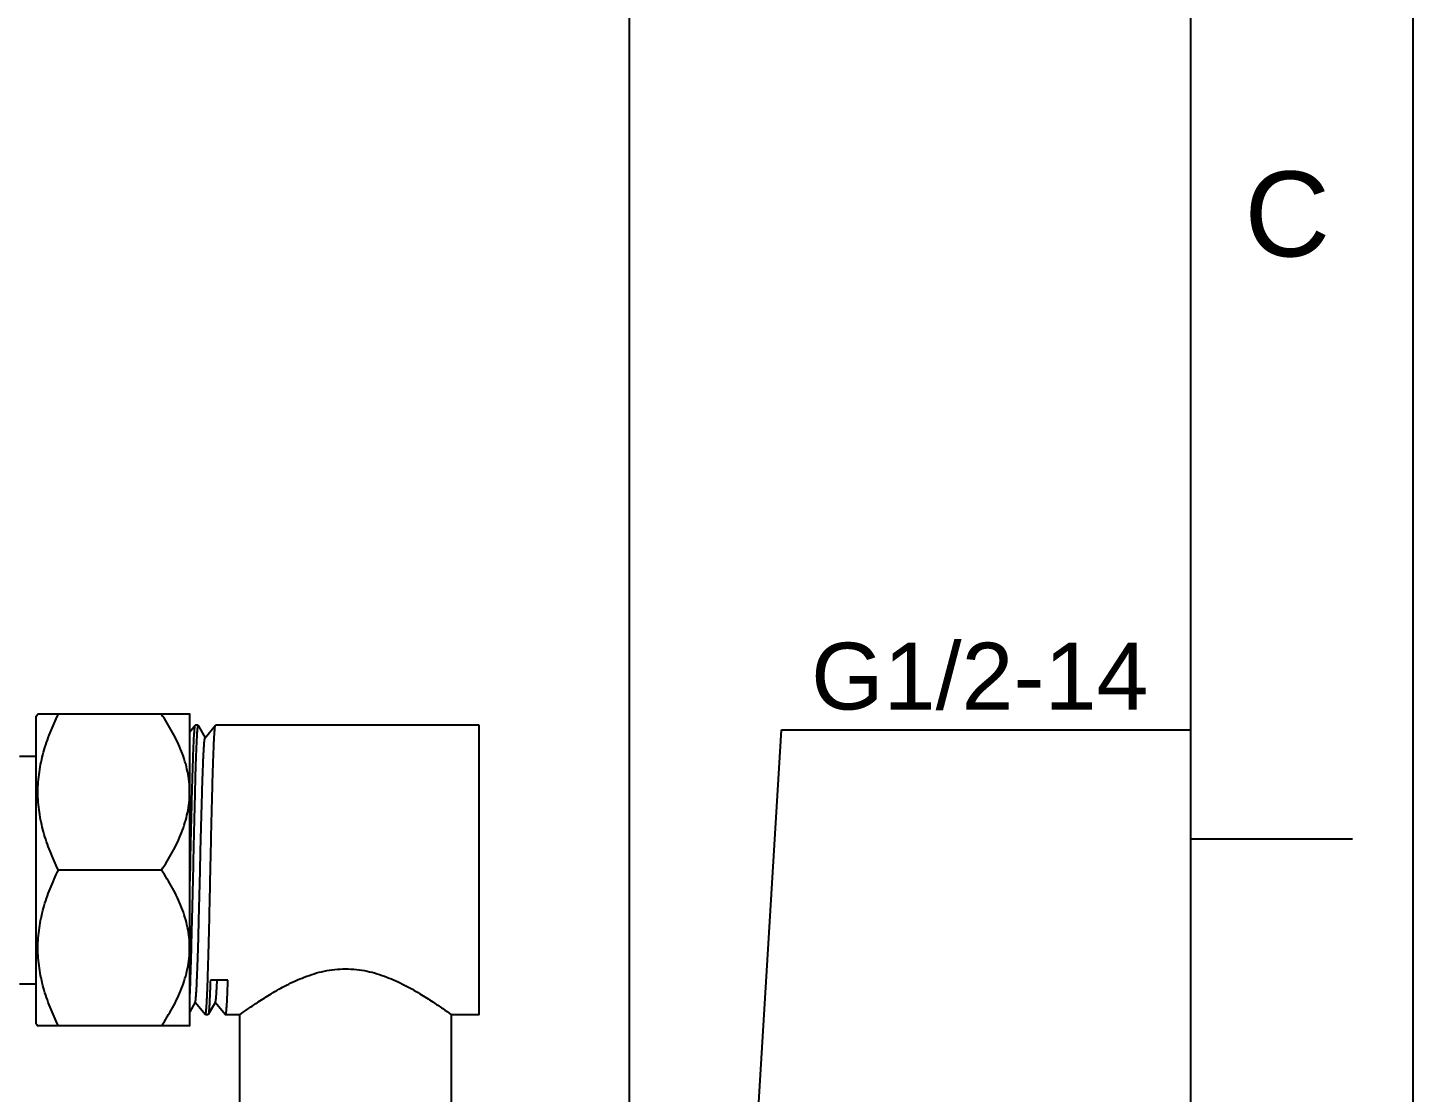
# Model space of a CAD drawing. Header units: millimetres. Extents: x 5859 to 6700, y -2125 to -1530.
# Drawn here: x 6575.4 to 6699.8, y -1905.7 to -1810.1 of the extents above; entities that cross this region are included whole.
import ezdxf

# ---------------------------------------------------------------- set-up
doc = ezdxf.new("R2010")
doc.units = ezdxf.units.MM
for name, color, linetype in [('02___PRT_ALL_AXES', 7, 'Continuous'), ('7_ALL_FEATURES', 7, 'Continuous'), ('FORM', 7, 'Continuous'), ('벽', 2, 'Continuous')]:
    doc.layers.add(name, color=color, linetype=linetype)
doc.layers.add('5', color=2, linetype='Continuous', lineweight=9)
doc.styles.get("Standard").update_dxf_attribs({"font": 'arial.ttf'})
doc.dimstyles.new('A4', dxfattribs={"dimtxt": 4, "dimasz": 3.5, "dimexe": 0.7, "dimexo": 0.625, "dimgap": 0.5, "dimtad": 1, "dimdec": 1, "dimdsep": 46, "dimtxsty": 'Standard', "dimcen": 2.5, "dimclrd": 5, "dimclre": 5, "dimclrt": 7, "dimadec": 3, "dimazin": 2, "dimtfac": 1, "dimtdec": 1, "dimtmove": 0, "dimatfit": 3, "dimfxl": 1.25, "dimarcsym": 0})

# ---------------------------------------------------------------- blocks, each defined once
blk = doc.blocks.new('*D98')
at = {"layer": '5', "color": 3, "lineweight": -2, "transparency": 16777216}
for p, q in [((6585.44, -1767.38), (6366.37, -1767.38)), ((6367.07, -1773.38), (6367.07, -1896.83)), ((6367.07, -2032.14), (6367.07, -1908.69)), ((6367.7, -2038.14), (6367.77, -2038.14))]:
    blk.add_line(p, q, dxfattribs=at)
at = {"layer": '5', "color": 3, "transparency": 16777216}
for points in [[(6366.07, -1773.38), (6368.07, -1773.38), (6367.07, -1767.38)], [(6366.07, -2032.14), (6368.07, -2032.14), (6367.07, -2038.14)]]:
    blk.add_solid(points, dxfattribs=at)
at = {"layer": '5', "color": 4, "transparency": 16777216, "insert": (6367.07, -1902.76), "char_height": 6, "attachment_point": 5}
blk.add_mtext('(1600)', dxfattribs=at)
blk = doc.blocks.new('*D122')
at = {"layer": '5', "color": 3, "lineweight": -2, "transparency": 16777216}
for p, q in [((6435.48, -1899.07), (6435.48, -2007.33)), ((6629.41, -1982.52), (6629.41, -2007.33)), ((6441.48, -2006.63), (6524.11, -2006.63)), ((6623.41, -2006.63), (6540.78, -2006.63))]:
    blk.add_line(p, q, dxfattribs=at)
at = {"layer": '5', "color": 3, "transparency": 16777216}
for points in [[(6441.48, -2005.63), (6441.48, -2007.63), (6435.48, -2006.63)], [(6623.41, -2005.63), (6623.41, -2007.63), (6629.41, -2006.63)]]:
    blk.add_solid(points, dxfattribs=at)
at = {"layer": '5', "color": 4, "transparency": 16777216, "insert": (6532.45, -2006.63), "char_height": 6, "attachment_point": 5}
blk.add_mtext('194', dxfattribs=at)

msp = doc.modelspace()

# ---------------------------------------------------------------- linework, layer by layer
at = {"linetype": 'Continuous'}
for p, q in [((6576.11, -1871.93), (6576.29, -1871.72)), ((6576.11, -1899.55), (6576.11, -1871.93)), ((6589.91, -1871.74), (6576.28, -1871.74)), ((6589.89, -1871.72), (6589.91, -1871.74)), ((6589.91, -1899.74), (6589.91, -1871.74)), ((6589.91, -1873.34), (6590.41, -1872.74)), ((6590.41, -1872.74), (6590.42, -1872.74)), ((6590.66, -1872.74), (6590.42, -1872.74)), ((6590.67, -1872.75), (6590.66, -1872.74)), ((6590.67, -1872.75), (6591.31, -1873.85)), ((6591.29, -1873.86), (6592.23, -1872.74)), ((6592.23, -1872.74), (6592.23, -1872.74)), ((6615.91, -1872.74), (6592.23, -1872.74)), ((6615.91, -1898.74), (6615.91, -1872.74)), ((6587.37, -1885.74), (6578.12, -1885.74)), ((6593.34, -1895.64), (6591.77, -1895.64)), ((6590.41, -1897.62), (6589.91, -1898.47)), ((6591.32, -1898.74), (6590.4, -1897.64)), ((6592.22, -1897.62), (6591.58, -1898.73)), ((6593.13, -1898.74), (6592.21, -1897.64)), ((6591.32, -1898.74), (6591.33, -1898.74)), ((6591.57, -1898.74), (6591.33, -1898.74)), ((6591.58, -1898.73), (6591.57, -1898.74)), ((6593.13, -1898.74), (6593.14, -1898.74)), ((6594.41, -1898.74), (6593.14, -1898.74)), ((6594.41, -1923.74), (6594.41, -1898.74)), ((6613.41, -1923.74), (6613.41, -1898.74)), ((6615.91, -1898.74), (6613.41, -1898.74)), ((6576.11, -1899.55), (6576.29, -1899.76)), ((6589.91, -1899.74), (6576.28, -1899.74)), ((6589.89, -1899.76), (6589.91, -1899.74))]:
    msp.add_line(p, q, dxfattribs=at)
for points, knots in [([(6578.12, -1885.74), (6577.85, -1885.19), (6577.35, -1884.07), (6576.75, -1882.33), (6576.37, -1880.55), (6576.23, -1878.74), (6576.37, -1876.93), (6576.75, -1875.15), (6577.35, -1873.41), (6577.85, -1872.29), (6578.12, -1871.74)], [0, 0, 0, 0, 0.1264, 0.251772, 0.376187, 0.5, 0.623813, 0.748228, 0.873599, 1, 1, 1, 1]), ([(6587.37, -1885.74), (6587.73, -1885.21), (6588.4, -1884.13), (6589.22, -1882.41), (6589.68, -1880.9), (6589.88, -1879.67), (6589.92, -1878.74), (6589.88, -1877.81), (6589.68, -1876.58), (6589.22, -1875.07), (6588.4, -1873.35), (6587.73, -1872.27), (6587.37, -1871.74)], [0, 0, 0, 0, 0.127249, 0.252923, 0.376955, 0.438557, 0.5, 0.561443, 0.623045, 0.747077, 0.872751, 1, 1, 1, 1]), ([(6589.97, -1885.74), (6589.98, -1884.91), (6590.02, -1883.28), (6590.07, -1881.27), (6590.1, -1879.73), (6590.13, -1878.65), (6590.16, -1877.63), (6590.19, -1876.7), (6590.22, -1875.85), (6590.24, -1875.08), (6590.27, -1874.42), (6590.29, -1873.94), (6590.31, -1873.6), (6590.33, -1873.39), (6590.34, -1873.21), (6590.35, -1873.06), (6590.37, -1872.94), (6590.38, -1872.85), (6590.39, -1872.79), (6590.4, -1872.76), (6590.41, -1872.75), (6590.41, -1872.74)], [0, 0, 0, 0, 0.191766, 0.3764, 0.463891, 0.547066, 0.625151, 0.69742, 0.763204, 0.821888, 0.872929, 0.915857, 0.93415, 0.950275, 0.964194, 0.975875, 0.985298, 0.992448, 0.997325, 0.998927, 1, 1, 1, 1]), ([(6590.66, -1872.74), (6590.66, -1872.74), (6590.65, -1872.74), (6590.64, -1872.77), (6590.63, -1872.81), (6590.62, -1872.89), (6590.6, -1873), (6590.59, -1873.14), (6590.57, -1873.31), (6590.56, -1873.51), (6590.55, -1873.74), (6590.53, -1874), (6590.51, -1874.4), (6590.49, -1874.97), (6590.46, -1875.72), (6590.43, -1876.58), (6590.4, -1877.52), (6590.38, -1878.54), (6590.35, -1879.63), (6590.31, -1881.19), (6590.26, -1883.24), (6590.23, -1884.89), (6590.21, -1885.74)], [0, 0, 0, 0, 0.000622, 0.001676, 0.005443, 0.01154, 0.019991, 0.030785, 0.043902, 0.059316, 0.076989, 0.096882, 0.118947, 0.169376, 0.227796, 0.293647, 0.366293, 0.445038, 0.529123, 0.617742, 0.805123, 1, 1, 1, 1]), ([(6591.78, -1885.74), (6591.8, -1884.91), (6591.83, -1883.28), (6591.88, -1881.27), (6591.92, -1879.73), (6591.95, -1878.65), (6591.97, -1877.63), (6592, -1876.7), (6592.03, -1875.85), (6592.06, -1875.08), (6592.08, -1874.42), (6592.11, -1873.94), (6592.13, -1873.6), (6592.14, -1873.39), (6592.16, -1873.21), (6592.17, -1873.06), (6592.18, -1872.94), (6592.2, -1872.85), (6592.21, -1872.79), (6592.22, -1872.76), (6592.22, -1872.75), (6592.23, -1872.74)], [0, 0, 0, 0, 0.191766, 0.376402, 0.463893, 0.547067, 0.625151, 0.697421, 0.763205, 0.82189, 0.872931, 0.915859, 0.934152, 0.950276, 0.964195, 0.975876, 0.985299, 0.992448, 0.997325, 0.998928, 1, 1, 1, 1]), ([(6590.41, -1897.62), (6590.41, -1897.61), (6590.42, -1897.57), (6590.44, -1897.51), (6590.45, -1897.42), (6590.46, -1897.3), (6590.48, -1897.15), (6590.5, -1896.9), (6590.52, -1896.53), (6590.55, -1896.02), (6590.57, -1895.4), (6590.6, -1894.7), (6590.63, -1893.91), (6590.66, -1893.05), (6590.7, -1891.78), (6590.74, -1890.07), (6590.8, -1887.9), (6590.85, -1885.66), (6590.9, -1883.42), (6590.95, -1881.6), (6590.99, -1880.2), (6591.02, -1879.22), (6591.04, -1878.3), (6591.07, -1877.45), (6591.1, -1876.68), (6591.13, -1875.99), (6591.15, -1875.39), (6591.18, -1874.95), (6591.2, -1874.64), (6591.21, -1874.45), (6591.22, -1874.29), (6591.24, -1874.15), (6591.25, -1874.04), (6591.26, -1873.95), (6591.28, -1873.9), (6591.29, -1873.87), (6591.29, -1873.86), (6591.29, -1873.86)], [0, 0, 0, 0, 0.001686, 0.004474, 0.008384, 0.013415, 0.019558, 0.026802, 0.044526, 0.066431, 0.092316, 0.121947, 0.15505, 0.191323, 0.230433, 0.315701, 0.407727, 0.503133, 0.59842, 0.690089, 0.733508, 0.774779, 0.813522, 0.849381, 0.882028, 0.911162, 0.936517, 0.957862, 0.966967, 0.975001, 0.981947, 0.987787, 0.992512, 0.996116, 0.9986, 0.99943, 1, 1, 1, 1]), ([(6578.12, -1899.74), (6577.85, -1899.19), (6577.35, -1898.07), (6576.75, -1896.33), (6576.37, -1894.55), (6576.23, -1892.74), (6576.37, -1890.93), (6576.75, -1889.15), (6577.35, -1887.41), (6577.85, -1886.29), (6578.12, -1885.74)], [0, 0, 0, 0, 0.126401, 0.251772, 0.376188, 0.5, 0.623813, 0.748228, 0.8736, 1, 1, 1, 1]), ([(6587.37, -1899.74), (6587.73, -1899.21), (6588.4, -1898.13), (6589.22, -1896.41), (6589.68, -1894.9), (6589.88, -1893.67), (6589.92, -1892.74), (6589.88, -1891.81), (6589.68, -1890.58), (6589.22, -1889.07), (6588.4, -1887.35), (6587.73, -1886.27), (6587.37, -1885.74)], [0, 0, 0, 0, 0.127249, 0.252923, 0.376955, 0.438557, 0.5, 0.561443, 0.623045, 0.747077, 0.872751, 1, 1, 1, 1]), ([(6589.91, -1888.15), (6589.92, -1887.95), (6589.93, -1887.15), (6589.95, -1886.34), (6589.97, -1885.74)], [0, 0, 0, 0, 0.248122, 1, 1, 1, 1]), ([(6590.21, -1885.74), (6590.18, -1886.83), (6590.14, -1888.95), (6590.06, -1891.95), (6589.99, -1894.55), (6589.94, -1896.13), (6589.91, -1896.82)], [0, 0, 0, 0, 0.296087, 0.572996, 0.812807, 1, 1, 1, 1]), ([(6591.33, -1898.74), (6591.33, -1898.74), (6591.34, -1898.73), (6591.35, -1898.71), (6591.36, -1898.67), (6591.37, -1898.59), (6591.39, -1898.48), (6591.4, -1898.34), (6591.41, -1898.17), (6591.43, -1897.97), (6591.44, -1897.74), (6591.46, -1897.48), (6591.47, -1897.08), (6591.5, -1896.51), (6591.53, -1895.76), (6591.55, -1894.9), (6591.58, -1893.96), (6591.61, -1892.94), (6591.64, -1891.85), (6591.68, -1890.29), (6591.72, -1888.24), (6591.76, -1886.59), (6591.78, -1885.74)], [0, 0, 0, 0, 0.000622, 0.001676, 0.005443, 0.01154, 0.019991, 0.030785, 0.043903, 0.059317, 0.076991, 0.096883, 0.118948, 0.169377, 0.227797, 0.293647, 0.366293, 0.445038, 0.529124, 0.617744, 0.805124, 1, 1, 1, 1]), ([(6594.41, -1898.74), (6594.67, -1898.55), (6595.22, -1898.16), (6596.15, -1897.52), (6597.28, -1896.8), (6598.65, -1896.03), (6600.23, -1895.31), (6601.69, -1894.85), (6602.94, -1894.65), (6603.91, -1894.6), (6604.88, -1894.65), (6606.14, -1894.85), (6607.6, -1895.31), (6609.17, -1896.03), (6610.54, -1896.8), (6611.67, -1897.52), (6612.61, -1898.16), (6613.16, -1898.55), (6613.41, -1898.74)], [0, 0, 0, 0, 0.04496, 0.096206, 0.161207, 0.236479, 0.319425, 0.407999, 0.453768, 0.5, 0.546232, 0.592001, 0.680575, 0.763521, 0.838793, 0.903794, 0.95504, 1, 1, 1, 1]), ([(6591.77, -1895.64), (6591.76, -1895.86), (6591.75, -1896.28), (6591.72, -1896.88), (6591.7, -1897.39), (6591.68, -1897.82), (6591.66, -1898.13), (6591.64, -1898.34), (6591.63, -1898.46), (6591.62, -1898.56), (6591.6, -1898.64), (6591.59, -1898.69), (6591.58, -1898.72), (6591.58, -1898.73)], [0, 0, 0, 0, 0.215269, 0.406999, 0.573701, 0.714281, 0.827811, 0.874179, 0.913516, 0.945772, 0.970911, 0.988941, 1, 1, 1, 1]), ([(6592.22, -1897.62), (6592.23, -1897.61), (6592.23, -1897.59), (6592.24, -1897.55), (6592.25, -1897.5), (6592.27, -1897.41), (6592.28, -1897.26), (6592.3, -1897.03), (6592.32, -1896.76), (6592.34, -1896.44), (6592.36, -1896.07), (6592.37, -1895.8), (6592.38, -1895.66)], [0, 0, 0, 0, 0.013035, 0.032635, 0.058959, 0.092038, 0.178415, 0.291545, 0.430925, 0.595954, 0.785912, 1, 1, 1, 1]), ([(6593.14, -1898.74), (6593.14, -1898.74), (6593.15, -1898.74), (6593.16, -1898.72), (6593.17, -1898.68), (6593.18, -1898.62), (6593.19, -1898.53), (6593.21, -1898.42), (6593.22, -1898.28), (6593.23, -1898.12), (6593.25, -1897.86), (6593.27, -1897.47), (6593.3, -1896.94), (6593.32, -1896.32), (6593.34, -1895.88), (6593.34, -1895.64)], [0, 0, 0, 0, 0.002281, 0.005945, 0.018762, 0.039389, 0.067941, 0.104405, 0.148734, 0.200863, 0.260694, 0.402981, 0.574541, 0.774115, 1, 1, 1, 1])]:
    msp.add_open_spline(points, degree=3, knots=knots, dxfattribs=at)
at = {"layer": '02___PRT_ALL_AXES', "color": 7, "linetype": 'Continuous'}
for p, q in [((6574.62, -1875.51), (6576.11, -1875.51)), ((6574.62, -1895.97), (6576.11, -1895.97))]:
    msp.add_line(p, q, dxfattribs=at)
at = {"layer": '7_ALL_FEATURES', "color": 7, "linetype": 'Continuous'}
msp.add_line((6576.11, -1895.97), (6576.11, -1875.51), dxfattribs=at)
at = {"layer": 'FORM', "color": 7, "linetype": 'Continuous'}
for p, q in [((6699.8, -2124.84), (6699.8, -1530.13)), ((6679.78, -1550.16), (6679.78, -2104.82)), ((6679.78, -1882.95), (6694.34, -1882.95))]:
    msp.add_line(p, q, dxfattribs=at)
at = {"layer": '벽'}
msp.add_line((6629.41, -2038.14), (6629.41, -1588.59), dxfattribs=at)

# ---------------------------------------------------------------- texts
at = {"layer": '5', "color": 4, "insert": (6645.72, -1865.32), "char_height": 6, "attachment_point": 1}
msp.add_mtext_dynamic_manual_height_columns('G1/2-14 ', width=31.987, gutter_width=12.5, heights=[0], dxfattribs=at)
at = {"layer": 'FORM', "insert": (6688.48, -1826.86), "char_height": 7.63, "attachment_point": 5}
msp.add_mtext_dynamic_manual_height_columns('C', width=10.0119, gutter_width=12.51, heights=[0], dxfattribs=at)

# ---------------------------------------------------------------- dimensions: what is measured, and where the dimension line sits
at = {"layer": '5'}
dim = msp.add_linear_dim(base=(6367.07, -2038.14), p1=(6586.07, -1767.38), p2=(6367.07, -2038.14), angle=90, text='(1600)', dimstyle='A4', override={"dimtxt": 6, "dimasz": 6, "dimgap": 2, "dimtad": 0, "dimtih": 1, "dimclrd": 3, "dimclre": 3, "dimclrt": 4}, dxfattribs=at)
dim.commit()
dim.dimension.update_dxf_attribs({"geometry": '*D98', "text_midpoint": (6367.07, -1902.76)})
dim = msp.add_linear_dim(base=(6629.41, -2006.63), p1=(6435.48, -1898.44), p2=(6629.41, -1981.9), text='194', dimstyle='A4', override={"dimtxt": 6, "dimasz": 6, "dimgap": 2, "dimtad": 0, "dimtih": 1, "dimclrd": 3, "dimclre": 3, "dimclrt": 4}, dxfattribs=at)
dim.commit()
dim.dimension.update_dxf_attribs({"geometry": '*D122', "text_midpoint": (6532.45, -2006.63)})

# ---------------------------------------------------------------- leaders
msp.add_leader([(6639.92, -1924.5), (6643.06, -1873.15), (6679.78, -1873.15)], dimstyle='A4', override={"dimtxt": 6, "dimasz": 6, "dimgap": 2, "dimtih": 1, "dimclrd": 3, "dimclre": 3, "dimclrt": 4}, dxfattribs=at)

doc.saveas('drawing.dxf')
